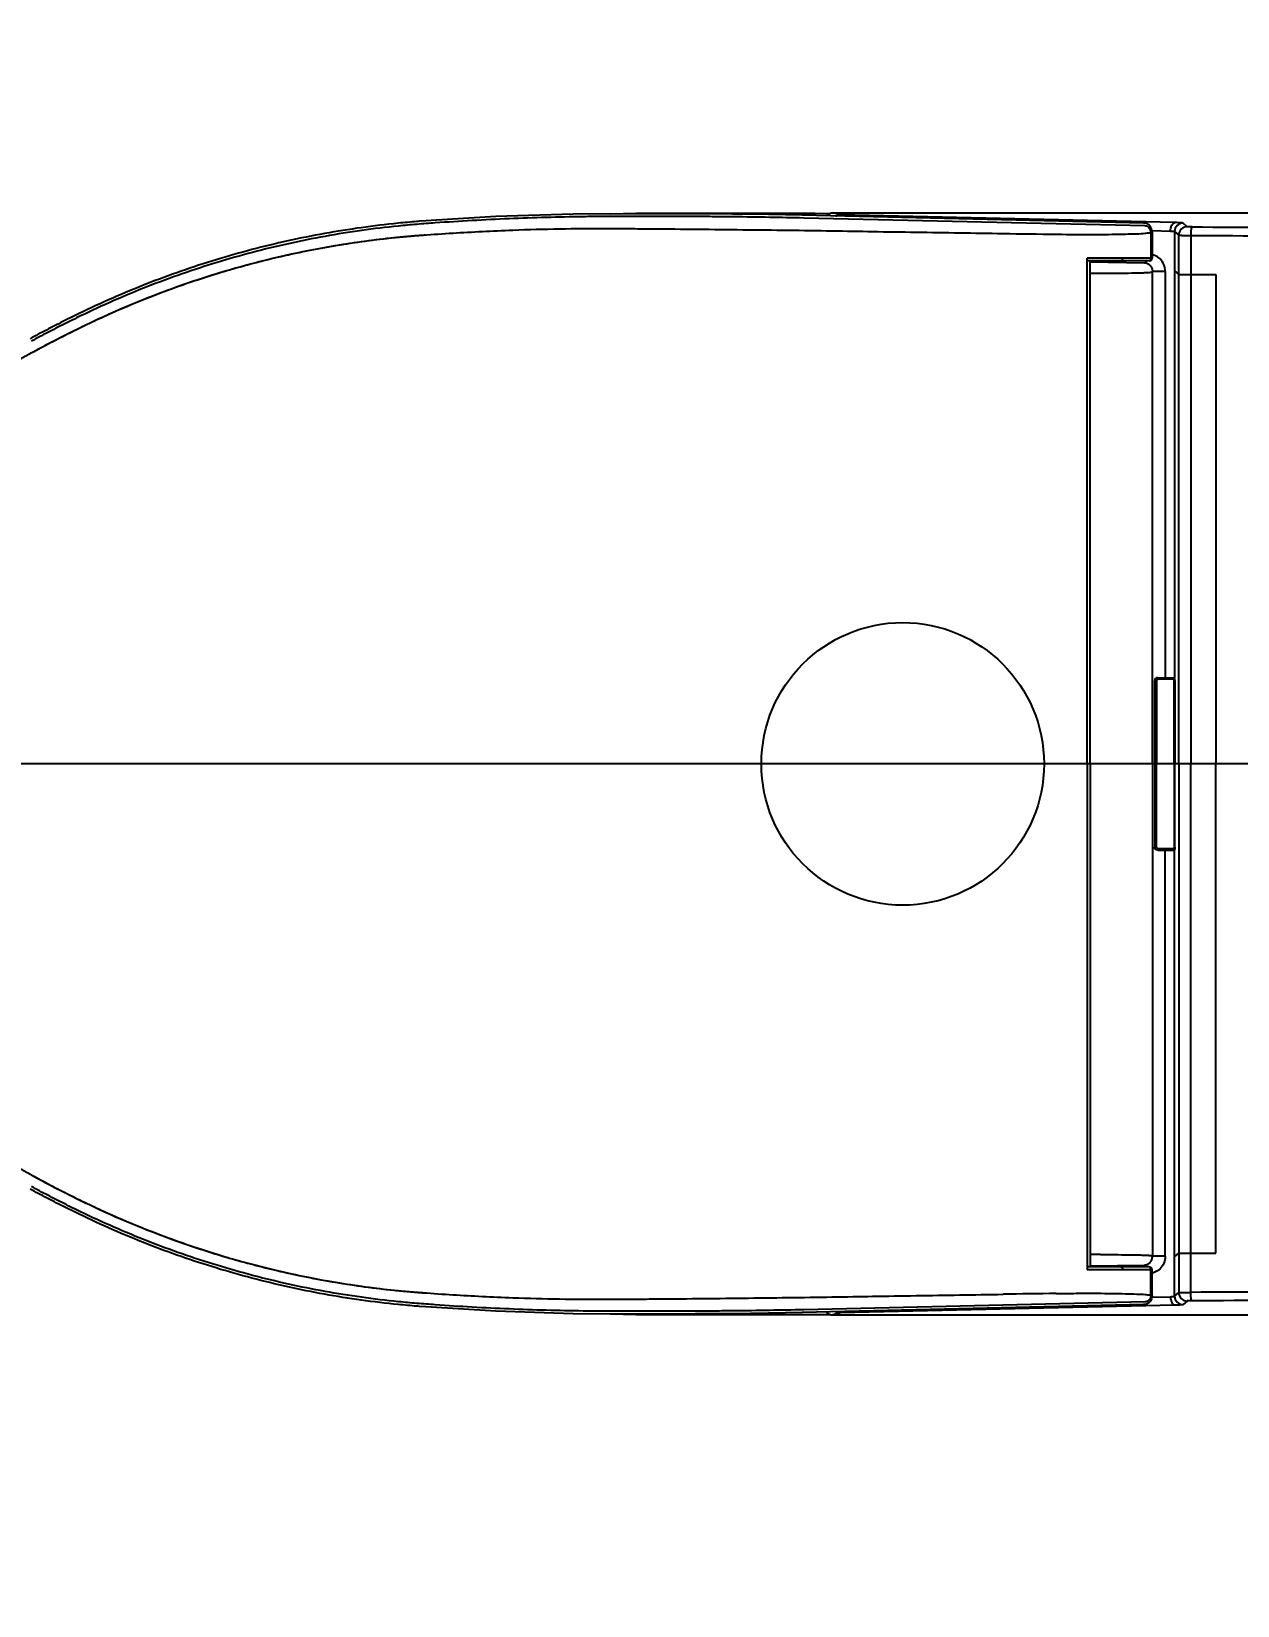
# Model space of a CAD drawing. Header units: millimetres. Extents: x -551172 to 227904, y -3435 to 261611.
# Drawn here: x 146895 to 147322, y 90509 to 91066 of the extents above; entities that cross this region are included whole.
import ezdxf

# ---------------------------------------------------------------- set-up
doc = ezdxf.new("R2010")
doc.units = ezdxf.units.MM
doc.header["$LTSCALE"] = 100
doc.header["$PDMODE"] = 3
doc.layers.get('DEFPOINTS').update_dxf_attribs({"color": 248})
doc.layers.add('E-DIM(IN)', color=14, linetype='Continuous')
doc.layers.add('F-HAT', color=251, linetype='Continuous')
doc.styles.add('YOURNAME', font='HYWULM.TTF')
doc.dimstyles.new('YOURNAME-50', dxfattribs={"dimscale": 50, "dimtxt": 1.8, "dimasz": 0.9, "dimexe": 1, "dimexo": 3, "dimgap": 0.7, "dimtad": 1, "dimdec": 0, "dimzin": 0, "dimdsep": 46, "dimtxsty": 'YOURNAME', "dimblk": 'ARCHTICK', "dimcen": 0, "dimclrd": 1, "dimclre": 1, "dimclrt": 7, "dimadec": 0, "dimazin": 0, "dimtfac": 1, "dimtdec": 0, "dimtix": 1, "dimtmove": 2, "dimatfit": 3, "dimldrblk": 'ARCHTICK', "dimfxl": 0, "dimtolj": 1, "dimtzin": 0, "dimarcsym": 0})

# ---------------------------------------------------------------- blocks, each defined once
blk = doc.blocks.new('_ArchTick')
at = {"color": 0, "linetype": 'ByBlock', "const_width": 0.15}
blk.add_lwpolyline([(-0.5, -0.5), (0.5, 0.5)], dxfattribs=at)
blk = doc.blocks.new('*D277')
at = {"layer": 'DEFPOINTS', "color": 0}
for p in [(146749.63, 91301.8), (147503.63, 91271.8), (147503.63, 91101.8)]:
    blk.add_point(p, dxfattribs=at)
at = {"layer": 'E-DIM(IN)', "lineweight": -2}
for p, q in [((146749.63, 91151.8), (146749.63, 91051.8)), ((147503.63, 91121.8), (147503.63, 91051.8)), ((146749.63, 91101.8), (147503.63, 91101.8))]:
    blk.add_line(p, q, dxfattribs=at)
at = {"layer": 'E-DIM(IN)', "lineweight": -2, "xscale": 45, "yscale": 45, "zscale": 45, "rotation": 180}
blk.add_blockref('_ArchTick', (146749.63, 91101.8), dxfattribs=at)
at = {"layer": 'E-DIM(IN)', "lineweight": -2, "xscale": 45, "yscale": 45, "zscale": 45}
blk.add_blockref('_ArchTick', (147503.63, 91101.8), dxfattribs=at)
at = {"layer": 'E-DIM(IN)', "color": 7, "insert": (147126.63, 91182.7), "char_height": 90, "attachment_point": 5, "style": 'YOURNAME'}
blk.add_mtext('\\A1;754', dxfattribs=at)
blk = doc.blocks.new('*D278')
at = {"layer": 'DEFPOINTS', "color": 0}
for p in [(147503.63, 91271.8), (147333.63, 88526.8), (147503.63, 88526.8)]:
    blk.add_point(p, dxfattribs=at)
at = {"layer": 'E-DIM(IN)', "lineweight": -2}
for p, q in [((147353.63, 91271.8), (147283.63, 91271.8)), ((147333.63, 91271.8), (147333.63, 88526.8)), ((147353.63, 88526.8), (147283.63, 88526.8))]:
    blk.add_line(p, q, dxfattribs=at)
at = {"layer": 'E-DIM(IN)', "lineweight": -2, "xscale": 45, "yscale": 45, "zscale": 45}
for p, rotation in [((147333.63, 91271.8), 90), ((147333.63, 88526.8), 270)]:
    blk.add_blockref('_ArchTick', p, dxfattribs=dict(at, rotation=rotation))
at = {"layer": 'E-DIM(IN)', "color": 7, "insert": (147251.95, 89899.3), "char_height": 90, "attachment_point": 5, "rotation": 90, "style": 'YOURNAME'}
blk.add_mtext('\\A1;2745', dxfattribs=at)

msp = doc.modelspace()

# ---------------------------------------------------------------- linework, layer by layer
at = {"layer": 'F-HAT'}
for p, q in [((147100.18, 91001.42), (147109.24, 91001.67)), ((147109.24, 91001.67), (147172.58, 91001.63)), ((147172.58, 91001.63), (147177.84, 91001.59)), ((147178.9, 91001.8), (147429.49, 91001.8)), ((147181.52, 91001.08), (147178.9, 91001.8)), ((147034.92, 90998.96), (147032.67, 90998.78)), ((147034.92, 90998.96), (147032.67, 90998.78)), ((147288.89, 90998.14), (147168.1, 91000.94)), ((147289.38, 90997.14), (147168.62, 90999.94)), ((147299.94, 90998.33), (147181.52, 91001.08)), ((147304.28, 90996.87), (147302.83, 90998.14)), ((147291.38, 90995.09), (147291.38, 90985.8)), ((147291.84, 90995.49), (147298.39, 90995.33)), ((147291.87, 90995.07), (147291.87, 90995.21)), ((147291.88, 90994.89), (147291.87, 90995.07)), ((147291.88, 90994.89), (147291.88, 90985.8)), ((147299.83, 90995.15), (147299.83, 90837.3)), ((147299.83, 90995.15), (147301.28, 90993.87)), ((147301.28, 90806.8), (147301.28, 90993.87)), ((147305.53, 90993.8), (147305.53, 90806.8)), ((147268.93, 90806.8), (147268.93, 90985.8)), ((147291.88, 90985.8), (147268.93, 90985.8)), ((147290.88, 90984.8), (147268.93, 90984.8)), ((147269.93, 90806.8), (147269.93, 90984.8)), ((147269.93, 90984.44), (147289.14, 90984.14)), ((147287.11, 90980.56), (147287.38, 90980.57)), ((147291.58, 90980.8), (147291.98, 90981.05)), ((147291.98, 90806.8), (147291.98, 90981.05)), ((147296.53, 90981.05), (147291.98, 90981.05)), ((147296.53, 90981.05), (147296.53, 90837.3)), ((147299.83, 90981.26), (147301.28, 90979.98)), ((147301.28, 90979.98), (147301.28, 90979.98)), ((147301.28, 90979.98), (147314.4, 90979.98)), ((147314.4, 90979.98), (147314.4, 90806.8)), ((147292.78, 90806.8), (147292.78, 90836.3)), ((147293.4, 90836.3), (147293.4, 90806.8)), ((147293.86, 90837.3), (147299.82, 90837.3)), ((147299.32, 90836.8), (147294.05, 90836.8)), ((147299.64, 90806.8), (147299.64, 90836.3)), ((147299.88, 90836.3), (147299.88, 90806.8)), ((147633.37, 90806.8), (146694.35, 90806.8)), ((147268.93, 90806.8), (147268.93, 90627.8)), ((147269.93, 90806.8), (147269.93, 90628.8)), ((147291.98, 90806.8), (147291.98, 90632.56)), ((147292.78, 90806.8), (147292.78, 90777.3)), ((147293.4, 90777.3), (147293.4, 90806.8)), ((147299.64, 90806.8), (147299.64, 90777.3)), ((147299.88, 90777.3), (147299.88, 90806.8)), ((147301.28, 90806.8), (147301.28, 90619.73)), ((147305.53, 90619.81), (147305.53, 90806.8)), ((147314.4, 90633.62), (147314.4, 90806.8)), ((147293.86, 90776.3), (147299.82, 90776.3)), ((147299.32, 90776.8), (147294.05, 90776.8)), ((147296.53, 90632.56), (147296.53, 90776.3)), ((147299.83, 90618.46), (147299.83, 90776.31)), ((147290.88, 90628.8), (147268.93, 90628.8)), ((147269.93, 90629.16), (147289.14, 90629.47)), ((147287.11, 90633.04), (147287.38, 90633.04)), ((147291.58, 90632.8), (147291.98, 90632.56)), ((147296.53, 90632.56), (147291.98, 90632.56)), ((147299.83, 90632.35), (147301.28, 90633.62)), ((147301.28, 90633.62), (147301.28, 90633.62)), ((147301.28, 90633.62), (147314.4, 90633.62)), ((147291.88, 90627.8), (147268.93, 90627.8)), ((147291.38, 90618.51), (147291.38, 90627.8)), ((147291.88, 90618.71), (147291.88, 90627.8)), ((147291.84, 90618.12), (147298.39, 90618.27)), ((147291.88, 90618.71), (147291.87, 90618.53)), ((147291.87, 90618.53), (147291.87, 90618.4)), ((147299.83, 90618.46), (147301.28, 90619.73)), ((147034.92, 90614.65), (147032.67, 90614.82)), ((147034.92, 90614.65), (147032.67, 90614.82)), ((147100.18, 90612.19), (147109.24, 90611.93)), ((147109.24, 90611.93), (147172.58, 90611.97)), ((147288.89, 90615.47), (147168.1, 90612.66)), ((147289.38, 90616.47), (147168.62, 90613.66)), ((147172.58, 90611.97), (147177.84, 90612.01)), ((147181.52, 90612.52), (147178.9, 90611.8)), ((147178.9, 90611.8), (147429.49, 90611.8)), ((147299.94, 90615.27), (147181.52, 90612.52)), ((147304.28, 90616.74), (147302.83, 90615.46))]:
    msp.add_line(p, q, dxfattribs=at)
for points in [[(147116.78, 91001.49), (147086.98, 91001.36), (147059.68, 91000.48), (147034.92, 90998.96)], [(147168.12, 91000.94), (147156.14, 91001.18), (147143.42, 91001.35), (147130.19, 91001.46), (147116.78, 91001.49)], [(147291.87, 90995.21), (147291.7, 90996.07), (147291.29, 90996.86), (147290.66, 90997.52), (147289.84, 90997.96), (147288.88, 90998.14)], [(147291.87, 90618.4), (147291.7, 90617.54), (147291.29, 90616.74), (147290.66, 90616.09), (147289.84, 90615.64), (147288.88, 90615.47)], [(147116.78, 90612.11), (147086.98, 90612.24), (147059.68, 90613.13), (147034.92, 90614.65)], [(147168.12, 90612.66), (147156.14, 90612.42), (147143.42, 90612.25), (147130.19, 90612.15), (147116.78, 90612.11)]]:
    msp.add_lwpolyline(points, dxfattribs=at)
msp.add_circle((147203.63, 90806.8), 50, dxfattribs=at)
for centre, radius, start, end in [((147302.83, 90995.14), 3, 90.1193, 179.8931), ((147304.28, 90993.87), 3, 90.1193, 179.8931), ((147413.42, 109819.32), 18822.83, 269.672951, 270.033823), ((147372.49, 99586.98), 8593.53, 269.110888, 269.235945), ((147412.95, 109785.46), 18791.97, 269.672503, 270.035506), ((147290.87, 90985.8), 1, 270.0001, 0), ((147290.88, 90985.8), 1, 270, 0.0001), ((147273.51, 91762.48), 782.05, 269.73754, 270.00589), ((147299.33, 90837.3), 0.501, 273.5271, 359.6238), ((147299.33, 90776.31), 0.501, 0.3762, 86.4729), ((147273.51, 89851.12), 782.05, 89.99411, 90.26246), ((147290.87, 90627.8), 1, 360, 89.9999), ((147290.88, 90627.8), 1, 359.9999, 90), ((147372.49, 82026.63), 8593.53, 90.764055, 90.889112), ((147302.83, 90618.46), 3, 180.1069, 269.8807), ((147304.28, 90619.74), 3, 180.1069, 269.8807), ((147412.95, 71828.14), 18791.97, 89.964494, 90.327497), ((147413.42, 71794.28), 18822.83, 89.966177, 90.327049)]:
    msp.add_arc(centre, radius, start, end, dxfattribs=at)
for points, knots in [([(147176.59, 91000.75), (147176.65, 91000.81), (147176.98, 91001.16), (147177.72, 91001.65), (147178.51, 91001.8), (147178.9, 91001.8)], [0.4457001, 0.4457001, 0.4457001, 0.4457001, 0.4999759, 0.7499681, 1, 1, 1, 1]), ([(147032.67, 90998.78), (147032.33, 90998.76), (147029.81, 90998.56), (147022.93, 90997.93), (147012.05, 90996.62), (146999.03, 90994.53), (146981.83, 90991.08), (146960.7, 90985.52), (146940.13, 90978.36), (146924.1, 90971.71), (146914.25, 90967.16), (146906.47, 90963.31), (146900.67, 90960.33), (146896.83, 90958.29), (146894.92, 90957.25)], [0, 0, 0, 0, 0.006979, 0.052255, 0.142908, 0.23382, 0.325002, 0.505945, 0.685583, 0.775273, 0.865045, 0.909975, 0.954955, 1, 1, 1, 1]), ([(147035, 90997.96), (147033.91, 90997.88), (147030.65, 90997.63), (147023.04, 90996.94), (147012.19, 90995.63), (146999.21, 90993.55), (146982.06, 90990.1), (146960.99, 90984.56), (146940.48, 90977.42), (146924.5, 90970.79), (146914.68, 90966.26), (146906.92, 90962.42), (146901.13, 90959.45), (146897.3, 90957.41), (146895.39, 90956.37)], [0, 0, 0, 0, 0.022282, 0.066856, 0.156105, 0.245608, 0.335377, 0.513517, 0.690371, 0.778671, 0.867053, 0.911312, 0.955625, 1, 1, 1, 1]), ([(147116.78, 91000.49), (147114.6, 91000.49), (147110.23, 91000.5), (147103.67, 91000.5), (147097.11, 91000.49), (147084.02, 91000.36), (147064.39, 90999.82), (147045.87, 90998.76), (147036.08, 90998.04), (147035, 90997.96)], [0, 0, 0, 0, 0.080106, 0.160211, 0.240304, 0.320362, 0.640313, 0.960036, 1, 1, 1, 1]), ([(147065.69, 90995.69), (147071.21, 90995.89), (147082.21, 90996.19), (147094.57, 90996.28), (147102.77, 90996.24), (147108.2, 90996.19), (147117.65, 90996.12), (147136.38, 90995.95), (147162.86, 90995.66), (147183.96, 90995.37), (147192.96, 90995.18)], [0, 0, 0, 0, 0.128721, 0.256371, 0.28812, 0.31977, 0.382879, 0.508337, 0.75621, 1, 1, 1, 1]), ([(147168.62, 90999.94), (147164.59, 91000.04), (147156.3, 91000.2), (147146.91, 91000.32), (147140.44, 91000.39), (147135.98, 91000.43), (147128.09, 91000.48), (147121.32, 91000.49), (147116.78, 91000.49)], [0, 0, 0, 0, 0.233226, 0.479703, 0.543407, 0.607851, 0.73758, 1, 1, 1, 1]), ([(147180.02, 91000.67), (147180.14, 91000.74), (147180.61, 91000.97), (147181.14, 91001.08), (147181.52, 91001.08)], [0.6635588, 0.6635588, 0.6635588, 0.6635588, 0.7511899, 1, 1, 1, 1]), ([(147181.52, 91001.08), (147181.31, 91001.07), (147181.02, 91000.92), (147180.81, 91000.71), (147180.75, 91000.65)], [0, 0, 0, 0, 0.1762572, 0.246632, 0.246632, 0.246632, 0.246632]), ([(147291.38, 90995.09), (147291.38, 90995.23), (147291.35, 90995.52), (147291.24, 90995.85), (147291.12, 90996.1), (147290.97, 90996.33), (147290.75, 90996.58), (147290.5, 90996.78), (147290.27, 90996.91), (147290.1, 90996.99), (147289.93, 90997.05), (147289.69, 90997.11), (147289.5, 90997.14), (147289.38, 90997.14)], [0, 0, 0, 0, 0.134861, 0.2682, 0.333559, 0.398236, 0.524101, 0.646791, 0.70672, 0.766235, 0.825311, 0.883786, 1, 1, 1, 1]), ([(147298.39, 90995.33), (147298.39, 90995.7), (147298.45, 90996.24), (147298.64, 90996.94), (147298.89, 90997.53), (147299.27, 90998.09), (147299.74, 90998.32), (147299.94, 90998.33)], [0, 0, 0, 0, 0.301773, 0.453409, 0.595897, 0.831215, 1, 1, 1, 1]), ([(147302.83, 90998.14), (147302.81, 90998.16), (147302.72, 90998.18), (147302.56, 90998.21), (147302.3, 90998.23), (147301.97, 90998.25), (147301.56, 90998.28), (147300.87, 90998.31), (147300.33, 90998.32), (147299.94, 90998.33)], [0, 0, 0, 0, 0.028186, 0.086265, 0.174467, 0.290367, 0.433154, 0.601507, 1, 1, 1, 1]), ([(147305.98, 90996.8), (147305.76, 90996.8), (147305.36, 90996.8), (147304.9, 90996.81), (147304.6, 90996.83), (147304.44, 90996.84), (147304.34, 90996.85), (147304.29, 90996.86), (147304.28, 90996.87)], [0, 0, 0, 0, 0.381845, 0.69832, 0.819995, 0.912437, 0.972806, 1, 1, 1, 1]), ([(147305.98, 90996.8), (147305.94, 90996.79), (147305.87, 90996.7), (147305.76, 90996.4), (147305.64, 90995.77), (147305.56, 90994.86), (147305.54, 90994.16), (147305.53, 90993.8)], [0, 0, 0, 0, 0.034067, 0.09655, 0.321312, 0.648161, 1, 1, 1, 1]), ([(146982.33, 90986.08), (146995.94, 90989.28), (147011.45, 90991.88), (147027.93, 90993.45), (147030.97, 90993.7), (147032.7, 90993.83), (147037.04, 90994.15), (147047.9, 90994.88), (147058.33, 90995.39), (147065.69, 90995.69)], [0, 0, 0, 0, 0.500485, 0.562901, 0.594113, 0.609721, 0.625329, 0.750198, 1, 1, 1, 1]), ([(146982.36, 90986.08), (146989.21, 90987.69), (147002.97, 90990.46), (147018.62, 90992.57), (147029.07, 90993.57), (147032.73, 90993.85), (147034.65, 90993.99), (147034.83, 90994)], [0, 0, 0, 0, 0.397095, 0.792478, 0.89126, 0.990019, 1, 1, 1, 1]), ([(147192.96, 90995.18), (147198.09, 90995.1), (147208.36, 90994.95), (147223.75, 90994.71), (147234.01, 90994.56), (147239.14, 90994.48)], [0, 0, 0, 0, 0.333471, 0.666804, 1, 1, 1, 1]), ([(147257.9, 90994.21), (147263.67, 90994.15), (147267.23, 90994.12), (147272.53, 90994.13), (147277.61, 90994.18), (147282.25, 90994.25), (147286.03, 90994.41), (147289.21, 90994.43), (147290.57, 90994.78), (147291.89, 90994.68), (147291.88, 90994.89)], [0, 0, 0, 0, 0.176478, 0.356056, 0.528849, 0.685348, 0.816957, 0.916462, 0.978461, 1, 1, 1, 1]), ([(147298.39, 90995.33), (147298.58, 90995.32), (147298.92, 90995.3), (147299.36, 90995.26), (147299.64, 90995.22), (147299.78, 90995.18), (147299.82, 90995.16), (147299.83, 90995.15)], [0, 0, 0, 0, 0.394723, 0.703633, 0.907827, 0.967538, 1, 1, 1, 1]), ([(147301.28, 90993.87), (147301.32, 90993.86), (147301.44, 90993.86), (147301.69, 90993.84), (147302.08, 90993.83), (147302.6, 90993.82), (147303.22, 90993.81), (147304.21, 90993.8), (147304.99, 90993.8), (147305.53, 90993.8)], [0, 0, 0, 0, 0.026666, 0.086995, 0.17921, 0.301254, 0.448612, 0.617954, 1, 1, 1, 1]), ([(146895.97, 90952.6), (146896.6, 90952.94), (146898.49, 90953.97), (146902.93, 90956.33), (146908.05, 90958.95), (146913.2, 90961.49), (146926.14, 90967.7), (146943.5, 90974.79), (146965.48, 90981.82), (146976.68, 90984.76), (146982.33, 90986.08)], [0, 0, 0, 0, 0.023212, 0.06963, 0.162391, 0.208744, 0.255085, 0.626052, 0.812702, 1, 1, 1, 1]), ([(146896.34, 90952.77), (146897.42, 90953.36), (146899.63, 90954.55), (146904.13, 90956.91), (146909.86, 90959.83), (146916.79, 90963.21), (146930.8, 90969.63), (146952.44, 90978.06), (146972.29, 90983.72), (146982.36, 90986.08)], [0, 0, 0, 0, 0.039701, 0.081457, 0.164878, 0.24822, 0.331513, 0.664619, 1, 1, 1, 1]), ([(147280.96, 90984.8), (147281.06, 90984.8), (147281.28, 90984.95), (147281.43, 90985.33), (147281.48, 90985.63), (147281.48, 90985.8)], [0, 0, 0, 0, 0.240791, 0.581935, 1, 1, 1, 1]), ([(147289.14, 90984.14), (147289.34, 90984.15), (147289.73, 90984.33), (147289.98, 90984.64), (147290.09, 90984.8)], [0, 0, 0, 0, 0.1683215, 0.3284292, 0.3284292, 0.3284292, 0.3284292]), ([(147291.38, 90985.8), (147291.38, 90985.63), (147291.34, 90985.33), (147291.19, 90984.95), (147290.96, 90984.8), (147290.87, 90984.8)], [0, 0, 0, 0, 0.418065, 0.759209, 1, 1, 1, 1]), ([(147296.53, 90981.05), (147296.53, 90981.88), (147296.2, 90983.52), (147294.82, 90985.53), (147293.23, 90986.59), (147292.2, 90986.92), (147291.88, 90986.99)], [0, 0, 0, 0, 0.2681868, 0.5244934, 0.7665182, 0.8712251, 0.8712251, 0.8712251, 0.8712251]), ([(147273.59, 90980.43), (147274.86, 90980.43), (147279.36, 90980.44), (147283.87, 90980.48), (147287.11, 90980.56)], [0, 0, 0, 0, 0.280677, 1, 1, 1, 1]), ([(147287.38, 90980.57), (147287.95, 90980.58), (147288.94, 90980.61), (147290.1, 90980.66), (147290.81, 90980.71), (147291.17, 90980.73), (147291.41, 90980.77), (147291.54, 90980.79), (147291.58, 90980.8)], [0, 0, 0, 0, 0.404606, 0.710975, 0.824501, 0.910788, 0.969368, 1, 1, 1, 1]), ([(147289.14, 90984.14), (147289.51, 90984.13), (147290.27, 90983.94), (147291.21, 90983.24), (147291.84, 90982.23), (147291.98, 90981.44), (147291.98, 90981.05)], [0, 0, 0, 0, 0.243275, 0.491907, 0.745251, 1, 1, 1, 1]), ([(146835.27, 90904.47), (146838.75, 90908.35), (146845.96, 90915.86), (146857.51, 90926.36), (146867.71, 90934.44), (146875.14, 90939.72), (146879.47, 90942.64), (146883.85, 90945.48), (146888.28, 90948.2), (146892.77, 90950.8), (146895.09, 90952.09), (146896.29, 90952.74), (146896.34, 90952.77)], [0, 0, 0, 0, 0.199766, 0.398867, 0.598199, 0.698268, 0.748439, 0.798515, 0.898244, 0.947931, 0.997518, 1, 1, 1, 1]), ([(147293.86, 90837.3), (147293.58, 90837.3), (147292.98, 90837.16), (147292.78, 90836.57), (147292.78, 90836.3)], [0, 0, 0, 0, 0.513589, 1, 1, 1, 1]), ([(147293.4, 90836.3), (147293.4, 90836.38), (147293.43, 90836.54), (147293.65, 90836.78), (147293.89, 90836.8), (147294.05, 90836.8)], [0, 0, 0, 0, 0.254601, 0.498893, 1, 1, 1, 1]), ([(147293.86, 90837.3), (147293.86, 90837.18), (147293.87, 90837.02), (147293.98, 90836.8), (147294.05, 90836.8)], [0, 0, 0, 0, 0.643965, 1, 1, 1, 1]), ([(147299.32, 90836.8), (147299.45, 90836.8), (147299.71, 90836.91), (147299.82, 90837.17), (147299.82, 90837.3)], [0, 0, 0, 0, 0.49913, 1, 1, 1, 1]), ([(147299.32, 90836.8), (147299.33, 90836.8), (147299.34, 90836.8), (147299.35, 90836.8), (147299.36, 90836.8)], [0, 0, 0, 0, 0.519468, 1, 1, 1, 1]), ([(147299.64, 90836.3), (147299.63, 90836.38), (147299.62, 90836.57), (147299.48, 90836.78), (147299.36, 90836.8)], [0, 0, 0, 0, 0.380763, 1, 1, 1, 1]), ([(147299.83, 90837.3), (147299.83, 90837.3), (147299.83, 90837.3), (147299.82, 90837.3), (147299.82, 90837.3)], [0, 0, 0, 0, 0.483873, 1, 1, 1, 1]), ([(147299.85, 90837.12), (147299.85, 90837.14), (147299.85, 90837.2), (147299.84, 90837.26), (147299.83, 90837.3)], [0, 0, 0, 0, 0.366935, 1, 1, 1, 1]), ([(147299.88, 90836.3), (147299.88, 90836.38), (147299.87, 90836.66), (147299.87, 90836.93), (147299.85, 90837.12)], [0, 0, 0, 0, 0.301995, 1, 1, 1, 1]), ([(147293.86, 90776.3), (147293.58, 90776.3), (147292.98, 90776.44), (147292.78, 90777.04), (147292.78, 90777.3)], [0, 0, 0, 0, 0.513589, 1, 1, 1, 1]), ([(147293.4, 90777.3), (147293.4, 90777.22), (147293.43, 90777.07), (147293.65, 90776.83), (147293.89, 90776.8), (147294.05, 90776.8)], [0, 0, 0, 0, 0.254601, 0.498893, 1, 1, 1, 1]), ([(147293.86, 90776.3), (147293.86, 90776.42), (147293.87, 90776.59), (147293.98, 90776.8), (147294.05, 90776.8)], [0, 0, 0, 0, 0.643965, 1, 1, 1, 1]), ([(147299.32, 90776.8), (147299.33, 90776.8), (147299.34, 90776.8), (147299.35, 90776.8), (147299.36, 90776.81)], [0, 0, 0, 0, 0.519468, 1, 1, 1, 1]), ([(147299.32, 90776.8), (147299.45, 90776.8), (147299.71, 90776.7), (147299.82, 90776.43), (147299.82, 90776.3)], [0, 0, 0, 0, 0.49913, 1, 1, 1, 1]), ([(147299.64, 90777.3), (147299.63, 90777.23), (147299.62, 90777.04), (147299.48, 90776.83), (147299.36, 90776.81)], [0, 0, 0, 0, 0.380763, 1, 1, 1, 1]), ([(147299.83, 90776.31), (147299.83, 90776.31), (147299.83, 90776.3), (147299.82, 90776.3), (147299.82, 90776.3)], [0, 0, 0, 0, 0.483873, 1, 1, 1, 1]), ([(147299.85, 90776.49), (147299.85, 90776.47), (147299.85, 90776.41), (147299.84, 90776.35), (147299.83, 90776.31)], [0, 0, 0, 0, 0.366935, 1, 1, 1, 1]), ([(147299.88, 90777.3), (147299.88, 90777.22), (147299.87, 90776.95), (147299.87, 90776.68), (147299.85, 90776.49)], [0, 0, 0, 0, 0.301995, 1, 1, 1, 1]), ([(146835.27, 90709.13), (146838.75, 90705.25), (146845.96, 90697.74), (146857.51, 90687.24), (146867.71, 90679.17), (146875.14, 90673.88), (146879.47, 90670.96), (146883.85, 90668.12), (146888.28, 90665.4), (146892.77, 90662.8), (146895.09, 90661.51), (146896.29, 90660.86), (146896.34, 90660.83)], [0, 0, 0, 0, 0.199766, 0.398867, 0.598199, 0.698268, 0.748439, 0.798515, 0.898244, 0.947931, 0.997518, 1, 1, 1, 1]), ([(147032.67, 90614.82), (147032.33, 90614.85), (147029.81, 90615.05), (147022.93, 90615.67), (147012.05, 90616.98), (146999.03, 90619.07), (146981.83, 90622.53), (146960.7, 90628.08), (146940.13, 90635.25), (146924.1, 90641.9), (146914.25, 90646.44), (146906.47, 90650.29), (146900.67, 90653.27), (146896.83, 90655.32), (146894.92, 90656.36)], [0, 0, 0, 0, 0.006979, 0.052255, 0.142908, 0.23382, 0.325002, 0.505945, 0.685583, 0.775273, 0.865045, 0.909975, 0.954955, 1, 1, 1, 1]), ([(147035, 90615.65), (147033.91, 90615.73), (147030.65, 90615.98), (147023.04, 90616.66), (147012.19, 90617.97), (146999.21, 90620.05), (146982.06, 90623.5), (146960.99, 90629.04), (146940.48, 90636.18), (146924.5, 90642.81), (146914.68, 90647.34), (146906.92, 90651.19), (146901.13, 90654.16), (146897.3, 90656.2), (146895.39, 90657.24)], [0, 0, 0, 0, 0.022282, 0.066856, 0.156105, 0.245608, 0.335377, 0.513517, 0.690371, 0.778671, 0.867053, 0.911312, 0.955625, 1, 1, 1, 1]), ([(146895.97, 90661.01), (146896.6, 90660.66), (146898.49, 90659.64), (146902.93, 90657.28), (146908.05, 90654.66), (146913.2, 90652.12), (146926.14, 90645.91), (146943.5, 90638.81), (146965.48, 90631.79), (146976.68, 90628.84), (146982.33, 90627.52)], [0, 0, 0, 0, 0.023212, 0.06963, 0.162391, 0.208744, 0.255085, 0.626052, 0.812702, 1, 1, 1, 1]), ([(146896.34, 90660.83), (146897.42, 90660.25), (146899.63, 90659.06), (146904.13, 90656.69), (146909.86, 90653.77), (146916.79, 90650.4), (146930.8, 90643.97), (146952.44, 90635.55), (146972.29, 90629.88), (146982.36, 90627.52)], [0, 0, 0, 0, 0.039701, 0.081457, 0.164878, 0.24822, 0.331513, 0.664619, 1, 1, 1, 1]), ([(147273.59, 90633.18), (147274.86, 90633.18), (147279.36, 90633.16), (147283.87, 90633.12), (147287.11, 90633.04)], [0, 0, 0, 0, 0.280677, 1, 1, 1, 1]), ([(147280.96, 90628.8), (147281.06, 90628.8), (147281.28, 90628.66), (147281.43, 90628.28), (147281.48, 90627.97), (147281.48, 90627.8)], [0, 0, 0, 0, 0.240791, 0.581935, 1, 1, 1, 1]), ([(147287.38, 90633.04), (147287.95, 90633.02), (147288.94, 90632.99), (147290.1, 90632.94), (147290.81, 90632.9), (147291.17, 90632.87), (147291.41, 90632.84), (147291.54, 90632.82), (147291.58, 90632.8)], [0, 0, 0, 0, 0.404606, 0.710975, 0.824501, 0.910788, 0.969368, 1, 1, 1, 1]), ([(147289.14, 90629.47), (147289.51, 90629.48), (147290.27, 90629.66), (147291.21, 90630.36), (147291.84, 90631.38), (147291.98, 90632.16), (147291.98, 90632.56)], [0, 0, 0, 0, 0.243275, 0.491907, 0.745251, 1, 1, 1, 1]), ([(147289.14, 90629.47), (147289.34, 90629.46), (147289.73, 90629.27), (147289.98, 90628.97), (147290.09, 90628.8)], [0, 0, 0, 0, 0.1683215, 0.3284292, 0.3284292, 0.3284292, 0.3284292]), ([(147291.38, 90627.8), (147291.38, 90627.97), (147291.34, 90628.28), (147291.19, 90628.66), (147290.96, 90628.8), (147290.87, 90628.8)], [0, 0, 0, 0, 0.418065, 0.759209, 1, 1, 1, 1]), ([(147296.53, 90632.56), (147296.53, 90631.73), (147296.2, 90630.08), (147294.82, 90628.08), (147293.23, 90627.02), (147292.2, 90626.69), (147291.88, 90626.61)], [0, 0, 0, 0, 0.2681868, 0.5244934, 0.7665182, 0.8712251, 0.8712251, 0.8712251, 0.8712251]), ([(146982.33, 90627.52), (146995.94, 90624.32), (147011.45, 90621.72), (147027.93, 90620.16), (147030.97, 90619.91), (147032.7, 90619.77), (147037.04, 90619.45), (147047.9, 90618.73), (147058.33, 90618.21), (147065.69, 90617.92)], [0, 0, 0, 0, 0.500485, 0.562901, 0.594113, 0.609721, 0.625329, 0.750198, 1, 1, 1, 1]), ([(146982.36, 90627.52), (146989.21, 90625.91), (147002.97, 90623.15), (147018.62, 90621.03), (147029.07, 90620.04), (147032.73, 90619.75), (147034.65, 90619.61), (147034.83, 90619.6)], [0, 0, 0, 0, 0.397095, 0.792478, 0.89126, 0.990019, 1, 1, 1, 1]), ([(147065.69, 90617.92), (147071.21, 90617.71), (147082.21, 90617.42), (147094.57, 90617.33), (147102.77, 90617.37), (147108.2, 90617.41), (147117.65, 90617.49), (147136.38, 90617.65), (147162.86, 90617.94), (147183.96, 90618.23), (147192.96, 90618.42)], [0, 0, 0, 0, 0.128721, 0.256371, 0.28812, 0.31977, 0.382879, 0.508337, 0.75621, 1, 1, 1, 1]), ([(147192.96, 90618.42), (147198.09, 90618.5), (147208.36, 90618.66), (147223.75, 90618.89), (147234.01, 90619.05), (147239.14, 90619.13)], [0, 0, 0, 0, 0.333471, 0.666804, 1, 1, 1, 1]), ([(147257.9, 90619.4), (147263.67, 90619.46), (147267.23, 90619.48), (147272.53, 90619.48), (147277.61, 90619.43), (147282.25, 90619.36), (147286.03, 90619.2), (147289.21, 90619.18), (147290.57, 90618.82), (147291.89, 90618.93), (147291.88, 90618.71)], [0, 0, 0, 0, 0.176478, 0.356056, 0.528849, 0.685348, 0.816957, 0.916462, 0.978461, 1, 1, 1, 1]), ([(147291.38, 90618.51), (147291.38, 90618.37), (147291.35, 90618.09), (147291.24, 90617.75), (147291.12, 90617.5), (147290.97, 90617.28), (147290.75, 90617.02), (147290.5, 90616.82), (147290.27, 90616.69), (147290.1, 90616.61), (147289.93, 90616.55), (147289.69, 90616.49), (147289.5, 90616.47), (147289.38, 90616.47)], [0, 0, 0, 0, 0.134861, 0.2682, 0.333559, 0.398236, 0.524101, 0.646791, 0.70672, 0.766235, 0.825311, 0.883786, 1, 1, 1, 1]), ([(147298.39, 90618.27), (147298.58, 90618.28), (147298.92, 90618.3), (147299.36, 90618.34), (147299.64, 90618.38), (147299.78, 90618.42), (147299.82, 90618.45), (147299.83, 90618.46)], [0, 0, 0, 0, 0.394723, 0.703633, 0.907827, 0.967538, 1, 1, 1, 1]), ([(147298.39, 90618.27), (147298.39, 90617.91), (147298.45, 90617.36), (147298.64, 90616.67), (147298.89, 90616.08), (147299.27, 90615.52), (147299.74, 90615.29), (147299.94, 90615.27)], [0, 0, 0, 0, 0.301773, 0.453409, 0.595897, 0.831215, 1, 1, 1, 1]), ([(147301.28, 90619.73), (147301.32, 90619.75), (147301.44, 90619.75), (147301.69, 90619.77), (147302.08, 90619.77), (147302.6, 90619.78), (147303.22, 90619.79), (147304.21, 90619.8), (147304.99, 90619.81), (147305.53, 90619.81)], [0, 0, 0, 0, 0.026666, 0.086995, 0.17921, 0.301254, 0.448612, 0.617954, 1, 1, 1, 1]), ([(147305.98, 90616.81), (147305.94, 90616.82), (147305.87, 90616.9), (147305.76, 90617.2), (147305.64, 90617.83), (147305.56, 90618.75), (147305.54, 90619.45), (147305.53, 90619.81)], [0, 0, 0, 0, 0.034067, 0.09655, 0.321312, 0.648161, 1, 1, 1, 1]), ([(147116.78, 90613.11), (147114.6, 90613.11), (147110.23, 90613.11), (147103.67, 90613.11), (147097.11, 90613.12), (147084.02, 90613.25), (147064.39, 90613.79), (147045.87, 90614.85), (147036.08, 90615.56), (147035, 90615.65)], [0, 0, 0, 0, 0.080106, 0.160211, 0.240304, 0.320362, 0.640313, 0.960036, 1, 1, 1, 1]), ([(147168.62, 90613.66), (147164.59, 90613.57), (147156.3, 90613.41), (147146.91, 90613.28), (147140.44, 90613.22), (147135.98, 90613.18), (147128.09, 90613.13), (147121.32, 90613.11), (147116.78, 90613.11)], [0, 0, 0, 0, 0.233226, 0.479703, 0.543407, 0.607851, 0.73758, 1, 1, 1, 1]), ([(147176.59, 90612.86), (147176.65, 90612.79), (147176.98, 90612.44), (147177.72, 90611.96), (147178.51, 90611.8), (147178.9, 90611.8)], [0.4457001, 0.4457001, 0.4457001, 0.4457001, 0.4999759, 0.7499681, 1, 1, 1, 1]), ([(147180.02, 90612.94), (147180.14, 90612.87), (147180.61, 90612.63), (147181.14, 90612.52), (147181.52, 90612.52)], [0.6635588, 0.6635588, 0.6635588, 0.6635588, 0.7511899, 1, 1, 1, 1]), ([(147181.52, 90612.52), (147181.31, 90612.53), (147181.02, 90612.68), (147180.81, 90612.89), (147180.75, 90612.96)], [0, 0, 0, 0, 0.1762572, 0.246632, 0.246632, 0.246632, 0.246632]), ([(147302.83, 90615.46), (147302.81, 90615.44), (147302.72, 90615.43), (147302.56, 90615.4), (147302.3, 90615.38), (147301.97, 90615.35), (147301.56, 90615.33), (147300.87, 90615.3), (147300.33, 90615.28), (147299.94, 90615.27)], [0, 0, 0, 0, 0.028186, 0.086265, 0.174467, 0.290367, 0.433154, 0.601507, 1, 1, 1, 1]), ([(147305.98, 90616.81), (147305.76, 90616.81), (147305.36, 90616.8), (147304.9, 90616.79), (147304.6, 90616.77), (147304.44, 90616.77), (147304.34, 90616.75), (147304.29, 90616.75), (147304.28, 90616.74)], [0, 0, 0, 0, 0.381845, 0.69832, 0.819995, 0.912437, 0.972806, 1, 1, 1, 1])]:
    msp.add_open_spline(points, degree=3, knots=knots, dxfattribs=at)

# ---------------------------------------------------------------- dimensions: what is measured, and where the dimension line sits
at = {"layer": 'E-DIM(IN)'}
dim = msp.add_linear_dim(base=(147503.63, 91101.8), p1=(146749.63, 91301.8), p2=(147503.63, 91271.8), dimstyle='YOURNAME-50', override={"dimclrd": 256, "dimclre": 256}, dxfattribs=at)
dim.commit()
dim.dimension.update_dxf_attribs({"geometry": '*D277', "text_midpoint": (147126.63, 91182.7)})
dim = msp.add_linear_dim(base=(147333.63, 88526.8), p1=(147503.63, 91271.8), p2=(147503.63, 88526.8), angle=90, dimstyle='YOURNAME-50', override={"dimclrd": 256, "dimclre": 256}, dxfattribs=at)
dim.commit()
dim.dimension.update_dxf_attribs({"geometry": '*D278', "text_midpoint": (147251.95, 89899.3)})

doc.saveas('drawing.dxf')
